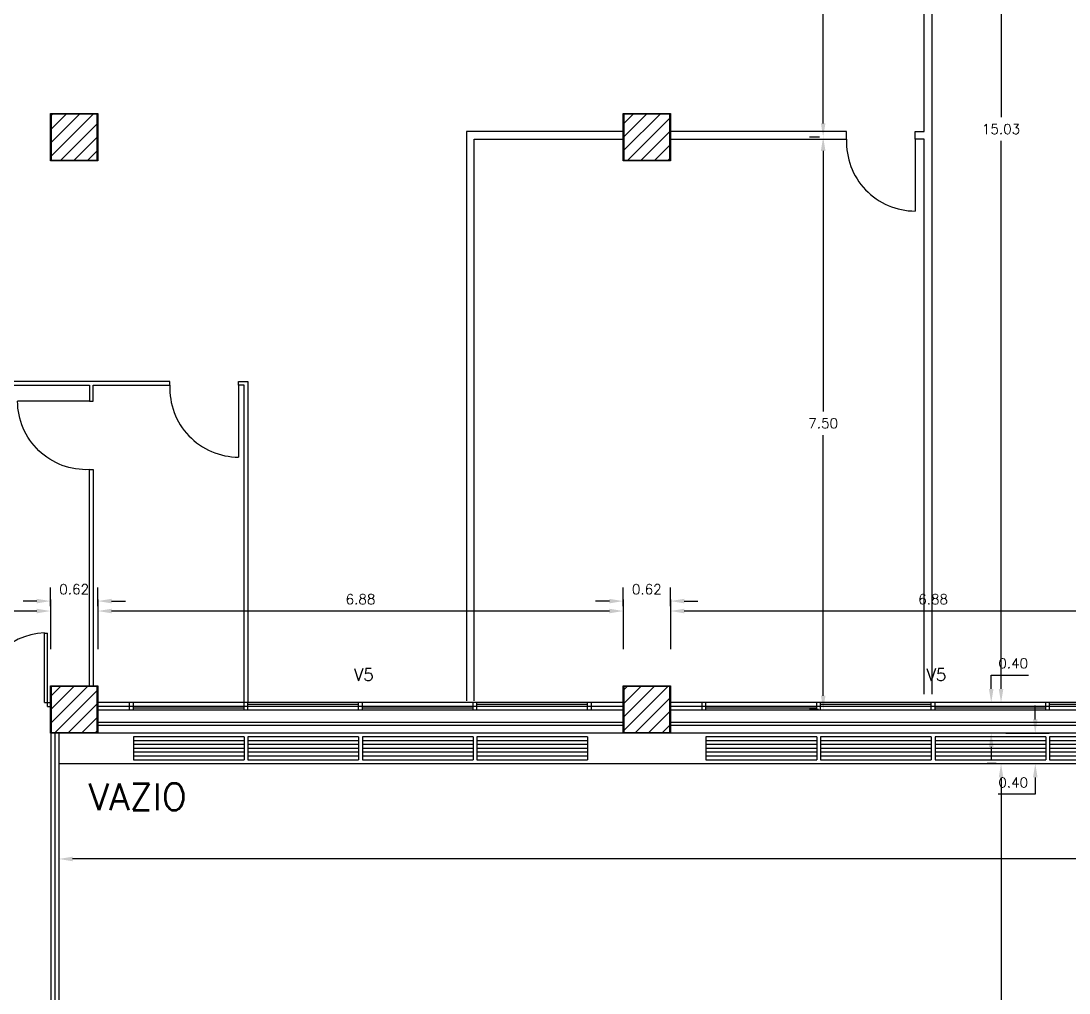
# Model space of a CAD drawing. Extents: x 19.8 to 90.6, y 5.5 to 74.
# Drawn here: x 35.83 to 49.56, y 48.52 to 61.26 of the extents above; entities that cross this region are included whole.
import ezdxf

# ---------------------------------------------------------------- set-up
doc = ezdxf.new("R2010")
doc.units = 0
doc.header["$MEASUREMENT"] = 0
doc.linetypes.add('Default', pattern=[0])
doc.linetypes.add('Solid', pattern=[0])
doc.layers.get('DEFPOINTS').update_dxf_attribs({"linetype": 'Solid'})
for name, color, linetype in [('1st floor plan$0$1F', 15, 'Continuous'), ('1st floor plan$0$2F', 7, 'Continuous'), ('1st floor plan$0$2FIN', 7, 'Continuous'), ('1st floor plan$0$CAIX', 52, 'Continuous'), ('1st floor plan$0$Doors', 142, 'Continuous'), ('1st floor plan$0$Hatch', 15, 'Continuous'), ('1st floor plan$0$Pillars', 30, 'Continuous'), ('Dimensions (COTAS)', 212, 'Solid'), ('Text O', 212, 'Default'), ('VAO', 132, 'Default'), ('Xref_Plan', 7, 'Continuous')]:
    doc.layers.add(name, color=color, linetype=linetype)
doc.layers.add('1st floor plan$0$Interior Walls', color=7, linetype='Continuous', lineweight=30)
doc.layers.add('1st floor plan$0$Partitions', color=7, linetype='Continuous', lineweight=30)
doc.styles.add('Roman Simplex', font='romans', dxfattribs={"height": 1.5})
doc.styles.add('Simplex', font='SIMPLEX.SHX')
doc.dimstyles.get("Standard").update_dxf_attribs({"dimtxt": 0.13, "dimasz": 0.18, "dimexe": 0.18, "dimexo": 0.0625, "dimgap": 0.09, "dimtad": 1, "dimtih": 1, "dimtoh": 1, "dimzin": 0, "dimdsep": 46, "dimtxsty": 'Simplex', "dimcen": 0.09, "dimadec": 0, "dimazin": 0, "dimtfac": 1, "dimtofl": 0, "dimtmove": 0, "dimatfit": 3, "dimfxl": 1, "dimtolj": 1, "dimtzin": 0, "dimarcsym": 0})

# ---------------------------------------------------------------- blocks, each defined once
blk = doc.blocks.new('*D73')
at = {"layer": 'DEFPOINTS', "color": 0}
for p in [(44.336, 53.527), (44.336, 53.527), (51.216, 53.527)]:
    blk.add_point(p, dxfattribs=at)
at = {"layer": 'Dimensions (COTAS)', "color": 0, "lineweight": -2}
for p, q in [((44.336, 53.589), (44.336, 53.707)), ((51.036, 53.527), (44.516, 53.527)), ((51.216, 53.464), (51.216, 53.347))]:
    blk.add_line(p, q, dxfattribs=at)
at = {"layer": 'Dimensions (COTAS)', "color": 0}
for points in [[(44.516, 53.557), (44.516, 53.497), (44.336, 53.527)], [(51.036, 53.557), (51.036, 53.497), (51.216, 53.527)]]:
    blk.add_solid(points, dxfattribs=at)
at = {"layer": 'Dimensions (COTAS)', "color": 0, "insert": (47.776, 53.682), "char_height": 0.13, "attachment_point": 5, "style": 'Simplex'}
blk.add_mtext('\\A1;6.88', dxfattribs=at)
blk = doc.blocks.new('*D75')
at = {"layer": 'DEFPOINTS', "color": 0}
for p in [(36.326, 50.278), (36.326, 50.278), (71.701, 50.278)]:
    blk.add_point(p, dxfattribs=at)
at = {"layer": 'Dimensions (COTAS)', "color": 0, "lineweight": -2}
for p, q in [((71.521, 50.278), (36.506, 50.278)), ((36.326, 50.216), (36.326, 50.098)), ((71.701, 50.216), (71.701, 50.098))]:
    blk.add_line(p, q, dxfattribs=at)
at = {"layer": 'Dimensions (COTAS)', "color": 0}
for points in [[(36.506, 50.308), (36.506, 50.248), (36.326, 50.278)], [(71.521, 50.308), (71.521, 50.248), (71.701, 50.278)]]:
    blk.add_solid(points, dxfattribs=at)
at = {"layer": 'Dimensions (COTAS)', "color": 0, "insert": (54.014, 50.433), "char_height": 0.13, "attachment_point": 5, "style": 'Simplex'}
blk.add_mtext('\\A1;35.38', dxfattribs=at)
blk = doc.blocks.new('*D147')
at = {"layer": 'DEFPOINTS', "color": 0}
for p in [(29.336, 53.527), (29.336, 53.527), (36.216, 53.527)]:
    blk.add_point(p, dxfattribs=at)
at = {"layer": 'Dimensions (COTAS)', "color": 0, "lineweight": -2}
for p, q in [((29.336, 53.589), (29.336, 53.707)), ((36.036, 53.527), (29.516, 53.527)), ((36.216, 53.464), (36.216, 53.347))]:
    blk.add_line(p, q, dxfattribs=at)
at = {"layer": 'Dimensions (COTAS)', "color": 0}
for points in [[(29.516, 53.557), (29.516, 53.497), (29.336, 53.527)], [(36.036, 53.557), (36.036, 53.497), (36.216, 53.527)]]:
    blk.add_solid(points, dxfattribs=at)
at = {"layer": 'Dimensions (COTAS)', "color": 0, "insert": (32.776, 53.682), "char_height": 0.13, "attachment_point": 5, "style": 'Simplex'}
blk.add_mtext('\\A1;6.88', dxfattribs=at)
blk = doc.blocks.new('*D182')
at = {"layer": 'DEFPOINTS', "color": 0}
for p in [(36.836, 53.527), (36.836, 53.527), (43.716, 53.527)]:
    blk.add_point(p, dxfattribs=at)
at = {"layer": 'Dimensions (COTAS)', "color": 0, "lineweight": -2}
for p, q in [((36.836, 53.589), (36.836, 53.707)), ((43.536, 53.527), (37.016, 53.527)), ((43.716, 53.464), (43.716, 53.347))]:
    blk.add_line(p, q, dxfattribs=at)
at = {"layer": 'Dimensions (COTAS)', "color": 0}
for points in [[(37.016, 53.557), (37.016, 53.497), (36.836, 53.527)], [(43.536, 53.557), (43.536, 53.497), (43.716, 53.527)]]:
    blk.add_solid(points, dxfattribs=at)
at = {"layer": 'Dimensions (COTAS)', "color": 0, "insert": (40.276, 53.682), "char_height": 0.13, "attachment_point": 5, "style": 'Simplex'}
blk.add_mtext('\\A1;6.88', dxfattribs=at)
blk = doc.blocks.new('*D183')
at = {"layer": 'DEFPOINTS', "color": 0}
for p in [(36.216, 53.657), (36.216, 53.527), (36.836, 53.527)]:
    blk.add_point(p, dxfattribs=at)
at = {"layer": 'Dimensions (COTAS)', "color": 0, "lineweight": -2}
for p, q in [((36.216, 53.589), (36.216, 53.837)), ((36.836, 53.589), (36.836, 53.837)), ((36.036, 53.657), (35.856, 53.657)), ((37.016, 53.657), (37.196, 53.657))]:
    blk.add_line(p, q, dxfattribs=at)
at = {"layer": 'Dimensions (COTAS)', "color": 0}
for points in [[(36.036, 53.687), (36.036, 53.627), (36.216, 53.657)], [(37.016, 53.687), (37.016, 53.627), (36.836, 53.657)]]:
    blk.add_solid(points, dxfattribs=at)
at = {"layer": 'Dimensions (COTAS)', "color": 0, "insert": (36.526, 53.812), "char_height": 0.13, "attachment_point": 5, "style": 'Simplex'}
blk.add_mtext('\\A1;0.62', dxfattribs=at)
blk = doc.blocks.new('L')
at = {"color": 0}
blk.add_line((0, 0.15), (0, -0.5), dxfattribs=at)
blk = doc.blocks.new('*D184')
at = {"layer": 'DEFPOINTS', "color": 0}
for p in [(43.716, 53.657), (43.716, 53.527), (44.336, 53.527)]:
    blk.add_point(p, dxfattribs=at)
at = {"layer": 'Dimensions (COTAS)', "color": 0, "lineweight": -2}
for p, q in [((43.716, 53.589), (43.716, 53.837)), ((44.336, 53.589), (44.336, 53.837)), ((43.536, 53.657), (43.356, 53.657)), ((44.516, 53.657), (44.696, 53.657))]:
    blk.add_line(p, q, dxfattribs=at)
at = {"layer": 'Dimensions (COTAS)', "color": 0}
for points in [[(43.536, 53.687), (43.536, 53.627), (43.716, 53.657)], [(44.516, 53.687), (44.516, 53.627), (44.336, 53.657)]]:
    blk.add_solid(points, dxfattribs=at)
at = {"layer": 'Dimensions (COTAS)', "color": 0, "insert": (44.026, 53.812), "char_height": 0.13, "attachment_point": 5, "style": 'Simplex'}
blk.add_mtext('\\A1;0.62', dxfattribs=at)
blk = doc.blocks.new('*D224')
at = {"layer": 'DEFPOINTS', "color": 0}
for p in [(48.666, 67.357), (48.666, 67.357), (48.666, 52.327)]:
    blk.add_point(p, dxfattribs=at)
at = {"layer": 'Dimensions (COTAS)', "color": 0, "lineweight": -2}
for p, q in [((48.603, 67.357), (48.486, 67.357)), ((48.666, 67.177), (48.666, 59.997)), ((48.666, 52.507), (48.666, 59.687)), ((48.603, 52.327), (48.486, 52.327))]:
    blk.add_line(p, q, dxfattribs=at)
at = {"layer": 'Dimensions (COTAS)', "color": 0}
for points in [[(48.636, 67.177), (48.696, 67.177), (48.666, 67.357)], [(48.636, 52.507), (48.696, 52.507), (48.666, 52.327)]]:
    blk.add_solid(points, dxfattribs=at)
at = {"layer": 'Dimensions (COTAS)', "color": 0, "insert": (48.666, 59.842), "char_height": 0.13, "attachment_point": 5, "style": 'Simplex'}
blk.add_mtext('\\A1;15.03', dxfattribs=at)
blk = doc.blocks.new('*D226')
at = {"layer": 'DEFPOINTS', "color": 0}
for p in [(46.351, 59.737), (46.336, 52.237), (46.336, 52.237)]:
    blk.add_point(p, dxfattribs=at)
at = {"layer": 'Dimensions (COTAS)', "color": 0, "lineweight": -2}
for p, q in [((46.289, 59.737), (46.156, 59.737)), ((46.336, 59.557), (46.336, 56.142)), ((46.336, 52.417), (46.336, 55.832)), ((46.273, 52.237), (46.156, 52.237))]:
    blk.add_line(p, q, dxfattribs=at)
at = {"layer": 'Dimensions (COTAS)', "color": 0}
for points in [[(46.306, 59.557), (46.366, 59.557), (46.336, 59.737)], [(46.306, 52.417), (46.366, 52.417), (46.336, 52.237)]]:
    blk.add_solid(points, dxfattribs=at)
at = {"layer": 'Dimensions (COTAS)', "color": 0, "insert": (46.336, 55.987), "char_height": 0.13, "attachment_point": 5, "style": 'Simplex'}
blk.add_mtext('\\A1;7.50', dxfattribs=at)
blk = doc.blocks.new('*D249')
at = {"layer": 'DEFPOINTS', "color": 0}
for p in [(48.666, 51.527), (48.666, 51.527), (48.666, 43.947)]:
    blk.add_point(p, dxfattribs=at)
at = {"layer": 'Dimensions (COTAS)', "color": 0, "lineweight": -2}
for p, q in [((48.603, 51.527), (48.486, 51.527)), ((48.666, 51.347), (48.666, 47.892)), ((48.666, 44.127), (48.666, 47.582)), ((48.603, 43.947), (48.486, 43.947))]:
    blk.add_line(p, q, dxfattribs=at)
at = {"layer": 'Dimensions (COTAS)', "color": 0}
for points in [[(48.636, 51.347), (48.696, 51.347), (48.666, 51.527)], [(48.636, 44.127), (48.696, 44.127), (48.666, 43.947)]]:
    blk.add_solid(points, dxfattribs=at)
at = {"layer": 'Dimensions (COTAS)', "color": 0, "insert": (48.666, 47.737), "char_height": 0.13, "attachment_point": 5, "style": 'Simplex'}
blk.add_mtext('\\A1;7.58', dxfattribs=at)
blk = doc.blocks.new('*D251')
at = {"layer": 'DEFPOINTS', "color": 0}
for p in [(48.537, 52.327), (48.666, 52.327), (48.666, 51.927)]:
    blk.add_point(p, dxfattribs=at)
at = {"layer": 'Dimensions (COTAS)', "color": 0, "lineweight": -2}
for p, q in [((48.537, 52.507), (48.537, 52.687)), ((48.537, 52.687), (49.024, 52.687)), ((48.603, 52.327), (48.357, 52.327)), ((48.603, 51.927), (48.357, 51.927)), ((48.537, 51.747), (48.537, 51.567))]:
    blk.add_line(p, q, dxfattribs=at)
at = {"layer": 'Dimensions (COTAS)', "color": 0}
for points in [[(48.507, 52.507), (48.567, 52.507), (48.537, 52.327)], [(48.507, 51.747), (48.567, 51.747), (48.537, 51.927)]]:
    blk.add_solid(points, dxfattribs=at)
at = {"layer": 'Dimensions (COTAS)', "color": 0, "insert": (48.825, 52.842), "char_height": 0.13, "attachment_point": 5, "style": 'Simplex'}
blk.add_mtext('\\A1;0.40', dxfattribs=at)
blk = doc.blocks.new('*D253')
at = {"layer": 'DEFPOINTS', "color": 0}
for p in [(48.666, 51.927), (49.114, 51.927), (48.666, 51.527)]:
    blk.add_point(p, dxfattribs=at)
at = {"layer": 'Dimensions (COTAS)', "color": 0, "lineweight": -2}
for p, q in [((49.114, 52.107), (49.114, 52.287)), ((48.728, 51.927), (49.294, 51.927)), ((48.728, 51.527), (49.294, 51.527)), ((49.114, 51.347), (49.114, 51.125)), ((49.114, 51.125), (48.627, 51.125))]:
    blk.add_line(p, q, dxfattribs=at)
at = {"layer": 'Dimensions (COTAS)', "color": 0}
for points in [[(49.084, 52.107), (49.144, 52.107), (49.114, 51.927)], [(49.084, 51.347), (49.144, 51.347), (49.114, 51.527)]]:
    blk.add_solid(points, dxfattribs=at)
at = {"layer": 'Dimensions (COTAS)', "color": 0, "insert": (48.825, 51.28), "char_height": 0.13, "attachment_point": 5, "style": 'Simplex'}
blk.add_mtext('\\A1;0.40', dxfattribs=at)
blk = doc.blocks.new('*D344')
at = {"layer": 'DEFPOINTS', "color": 0}
for p in [(46.351, 67.237), (46.336, 59.737), (46.351, 59.737)]:
    blk.add_point(p, dxfattribs=at)
at = {"layer": 'Dimensions (COTAS)', "color": 0, "lineweight": -2}
for p, q in [((46.289, 67.237), (46.156, 67.237)), ((46.336, 67.057), (46.336, 63.642)), ((46.336, 59.917), (46.336, 63.332)), ((46.289, 59.737), (46.156, 59.737))]:
    blk.add_line(p, q, dxfattribs=at)
at = {"layer": 'Dimensions (COTAS)', "color": 0}
for points in [[(46.306, 67.057), (46.366, 67.057), (46.336, 67.237)], [(46.306, 59.917), (46.366, 59.917), (46.336, 59.737)]]:
    blk.add_solid(points, dxfattribs=at)
at = {"layer": 'Dimensions (COTAS)', "color": 0, "insert": (46.336, 63.487), "char_height": 0.13, "attachment_point": 5, "style": 'Simplex'}
blk.add_mtext('\\A1;7.50', dxfattribs=at)
blk = doc.blocks.new('1st floor plan$0$Door 1')
blk.add_line((0, 0), (0, 0.941))
blk.add_arc((0, 0.041), 0.9, 357.3627, 90)
blk = doc.blocks.new('1st floor plan$0$J3')
at = {"color": 0}
for p, q in [((0, 0.4), (-6.88, 0.4)), ((0, 0.35), (-6.88, 0.35)), ((0, 0.3), (-6.88, 0.3)), ((-6.465, 0.3), (-6.465, 0.4)), ((-6.415, 0.3), (-6.415, 0.4)), ((-4.965, 0.3), (-4.965, 0.4)), ((-4.915, 0.3), (-4.915, 0.4)), ((-3.465, 0.3), (-3.465, 0.4)), ((-3.415, 0.3), (-3.415, 0.4)), ((-1.965, 0.3), (-1.965, 0.4)), ((-1.915, 0.3), (-1.915, 0.4)), ((-0.465, 0.3), (-0.465, 0.4)), ((-0.415, 0.3), (-0.415, 0.4))]:
    blk.add_line(p, q, dxfattribs=at)
at = {"color": 15}
for p, q in [((-4.965, 0.325), (-6.415, 0.325)), ((-3.465, 0.375), (-4.915, 0.375)), ((-1.965, 0.325), (-3.415, 0.325)), ((-0.465, 0.375), (-1.915, 0.375))]:
    blk.add_line(p, q, dxfattribs=at)
at = {"layer": '1st floor plan$0$1F'}
for p, q in [((-6.415, -0.05), (-6.415, -0.35)), ((-4.965, -0.05), (-6.415, -0.05)), ((-4.965, -0.1), (-6.415, -0.1)), ((-4.965, -0.05), (-4.965, -0.35)), ((-3.465, -0.05), (-4.915, -0.05)), ((-4.915, -0.05), (-4.915, -0.35)), ((-3.465, -0.1), (-4.915, -0.1)), ((-3.465, -0.05), (-3.465, -0.35)), ((-1.965, -0.05), (-3.415, -0.05)), ((-3.415, -0.05), (-3.415, -0.35)), ((-1.965, -0.1), (-3.415, -0.1)), ((-1.965, -0.05), (-1.965, -0.35)), ((-0.465, -0.05), (-1.915, -0.05)), ((-1.915, -0.05), (-1.915, -0.35)), ((-0.465, -0.1), (-1.915, -0.1)), ((-0.465, -0.05), (-0.465, -0.35)), ((-4.965, -0.15), (-6.415, -0.15)), ((-4.965, -0.2), (-6.415, -0.2)), ((-4.965, -0.25), (-6.415, -0.25)), ((-3.465, -0.15), (-4.915, -0.15)), ((-3.465, -0.2), (-4.915, -0.2)), ((-3.465, -0.25), (-4.915, -0.25)), ((-1.965, -0.15), (-3.415, -0.15)), ((-1.965, -0.2), (-3.415, -0.2)), ((-1.965, -0.25), (-3.415, -0.25)), ((-0.465, -0.15), (-1.915, -0.15)), ((-0.465, -0.2), (-1.915, -0.2)), ((-0.465, -0.25), (-1.915, -0.25)), ((-4.965, -0.3), (-6.415, -0.3)), ((-6.415, -0.35), (-4.965, -0.35)), ((-3.465, -0.3), (-4.915, -0.3)), ((-4.915, -0.35), (-3.465, -0.35)), ((-1.965, -0.3), (-3.415, -0.3)), ((-3.415, -0.35), (-1.965, -0.35)), ((-0.465, -0.3), (-1.915, -0.3)), ((-1.915, -0.35), (-0.465, -0.35))]:
    blk.add_line(p, q, dxfattribs=at)
at = {"layer": '1st floor plan$0$2F'}
for p, q in [((0, 0.14), (-6.88, 0.14)), ((0, 0.1), (-6.88, 0.1)), ((0, 0), (-6.88, 0))]:
    blk.add_line(p, q, dxfattribs=at)
blk = doc.blocks.new('1st floor plan$0$P2')
at = {"layer": '1st floor plan$0$Hatch'}
h = blk.add_hatch(dxfattribs=at)
h.set_pattern_fill('ANSI31', color=256, style=0)
h.set_pattern_definition([(45, (-41.75321, -29.09718), (-0.08838835, 0.08838835), [])])
h.paths.add_polyline_path([(-0.3, 0.3), (-0.3, -0.3), (0.3, -0.3), (0.3, 0.3)])
at = {"layer": '1st floor plan$0$Pillars'}
blk.add_lwpolyline([(-0.3, -0.3), (0.3, -0.3), (0.3, 0.3), (-0.3, 0.3)], close=True, dxfattribs=at)
blk = doc.blocks.new('1st floor plan$0$P5')
at = {"layer": '1st floor plan$0$Partitions'}
blk.add_lwpolyline([(-0.31, -0.31), (-0.31, 0.31), (0.31, 0.31), (0.31, -0.31)], close=True, dxfattribs=at)
at = {"layer": '1st floor plan$0$Interior Walls'}
blk.add_blockref('1st floor plan$0$P2', (0, 0), dxfattribs=at)
blk = doc.blocks.new('1st floor plan')
at = {"layer": '1st floor plan$0$2F'}
blk.add_line((36.326, 51.527), (71.701, 51.527), dxfattribs=at)
at = {"layer": '1st floor plan$0$2FIN'}
for p, q in [((36.226, 43.407), (36.226, 51.927)), ((36.276, 43.447), (36.276, 51.927)), ((36.326, 51.927), (36.326, 43.547))]:
    blk.add_line(p, q, dxfattribs=at)
at = {"layer": '1st floor plan$0$Interior Walls'}
blk.add_line((41.766, 52.349), (41.766, 59.709), dxfattribs=at)
for points in [[(47.659, 52.436), (47.659, 59.709), (47.542, 59.709), (47.542, 59.809), (47.659, 59.809), (47.659, 65.979), (47.83, 65.979), (47.83, 65.879), (47.759, 65.879), (47.759, 52.436)], [(43.716, 59.809), (41.666, 59.809), (41.666, 52.349)], [(44.336, 59.709), (46.642, 59.709), (46.642, 59.809), (44.336, 59.809)], [(41.766, 59.709), (43.716, 59.709)], [(34.386, 56.485), (36.726, 56.485), (36.726, 56.279), (36.776, 56.279), (36.776, 56.485), (37.78, 56.485), (37.78, 56.535), (34.326, 56.535)], [(38.752, 52.327), (38.752, 56.485), (38.679, 56.485), (38.679, 56.535), (38.802, 56.535), (38.802, 52.327)], [(36.726, 52.547), (36.726, 55.38), (36.776, 55.38), (36.776, 52.547)]]:
    blk.add_lwpolyline(points, dxfattribs=at)
at = {"layer": '1st floor plan$0$CAIX'}
for p in [(43.716, 51.927), (51.216, 51.927)]:
    blk.add_blockref('1st floor plan$0$J3', p, dxfattribs=at)
at = {"layer": '1st floor plan$0$Doors', "rotation": 180}
for p in [(47.542, 59.709), (38.679, 56.485)]:
    blk.add_blockref('1st floor plan$0$Door 1', p, dxfattribs=at)
at = {"layer": '1st floor plan$0$Doors', "xscale": -1, "rotation": 90}
blk.add_blockref('1st floor plan$0$Door 1', (36.726, 56.279), dxfattribs=at)
at = {"layer": '1st floor plan$0$Interior Walls'}
blk.add_blockref('1st floor plan$0$P5', (44.026, 59.737), dxfattribs=at)
at = {"layer": '1st floor plan$0$Partitions'}
for p in [(36.526, 59.737), (36.526, 52.237), (44.026, 52.237)]:
    blk.add_blockref('1st floor plan$0$P5', p, dxfattribs=at)

msp = doc.modelspace()

# ---------------------------------------------------------------- linework, layer by layer
at = {"layer": 'VAO'}
for p, q in [((36.136, 52.327), (36.136, 53.238)), ((36.136, 53.238), (36.176, 53.238)), ((36.176, 52.327), (36.176, 53.238)), ((36.136, 52.327), (36.216, 52.327)), ((36.176, 52.277), (36.176, 52.327)), ((36.176, 52.277), (36.216, 52.277))]:
    msp.add_line(p, q, dxfattribs=at)
msp.add_arc((36.176, 52.327), 0.913, 92.5124, 180, dxfattribs=at)

# ---------------------------------------------------------------- block references
at = {"layer": 'Dimensions (COTAS)'}
for p in [(36.216, 53.527), (36.836, 53.527), (43.716, 53.527), (44.336, 53.527)]:
    msp.add_blockref('L', p, dxfattribs=at)
at = {"layer": 'Xref_Plan'}
msp.add_blockref('1st floor plan', (0, 0), dxfattribs=at)

# ---------------------------------------------------------------- texts
at = {"layer": 'Text O', "style": 'Simplex'}
for p in [(40.189, 52.612), (47.689, 52.612)]:
    msp.add_text('V5', height=0.16, dxfattribs=at).set_placement(p)
at = {"layer": 'Text O', "style": 'Roman Simplex'}
msp.add_text('VAZIO', height=0.35, rotation=360, dxfattribs=at).set_placement((36.712, 50.919))

# ---------------------------------------------------------------- dimensions: what is measured, and where the dimension line sits
at = {"layer": 'Dimensions (COTAS)'}
for base, p1, p2, angle, picture, middle in [((48.666, 67.357), (48.666, 52.327), (48.666, 67.357), 90, '*D224', (48.666, 59.842)), ((46.336, 59.737), (46.351, 67.237), (46.351, 59.737), 90, '*D344', (46.336, 63.487)), ((46.336, 52.237), (46.351, 59.737), (46.336, 52.237), 90, '*D226', (46.336, 55.987)), ((29.336, 53.527), (36.216, 53.527), (29.336, 53.527), 0, '*D147', (32.776, 53.682)), ((36.836, 53.527), (43.716, 53.527), (36.836, 53.527), 0, '*D182', (40.276, 53.682)), ((44.336, 53.527), (51.216, 53.527), (44.336, 53.527), 0, '*D73', (47.776, 53.682)), ((48.666, 51.527), (48.666, 43.947), (48.666, 51.527), 90, '*D249', (48.666, 47.737))]:
    dim = msp.add_linear_dim(base=base, p1=p1, p2=p2, angle=angle, dimstyle='Standard', dxfattribs=at)
    dim.commit()
    dim.dimension.update_dxf_attribs({"geometry": picture, "text_midpoint": middle})
for base, p1, p2, angle, picture, middle in [((36.216, 53.657), (36.836, 53.527), (36.216, 53.527), 0, '*D183', (36.526, 53.657)), ((43.716, 53.657), (44.336, 53.527), (43.716, 53.527), 0, '*D184', (44.026, 53.657)), ((48.537, 52.327), (48.666, 51.927), (48.666, 52.327), 90, '*D251', (48.825, 52.687)), ((49.114, 51.927), (48.666, 51.527), (48.666, 51.927), 90, '*D253', (48.825, 51.125))]:
    dim = msp.add_linear_dim(base=base, p1=p1, p2=p2, angle=angle, dimstyle='Standard', dxfattribs=at)
    dim.commit()
    dim.dimension.update_dxf_attribs({"geometry": picture, "text_midpoint": middle, "dimtype": 160})
dim = msp.add_linear_dim(base=(36.3263776, 50.2783063), p1=(71.7013784, 50.2783063), p2=(36.3263776, 50.2783063), dimstyle='Standard', dxfattribs=at)
dim.commit()
dim.dimension.update_dxf_attribs({"geometry": '*D75', "text_midpoint": (54.013878, 50.4333063)})

doc.saveas('drawing.dxf')
